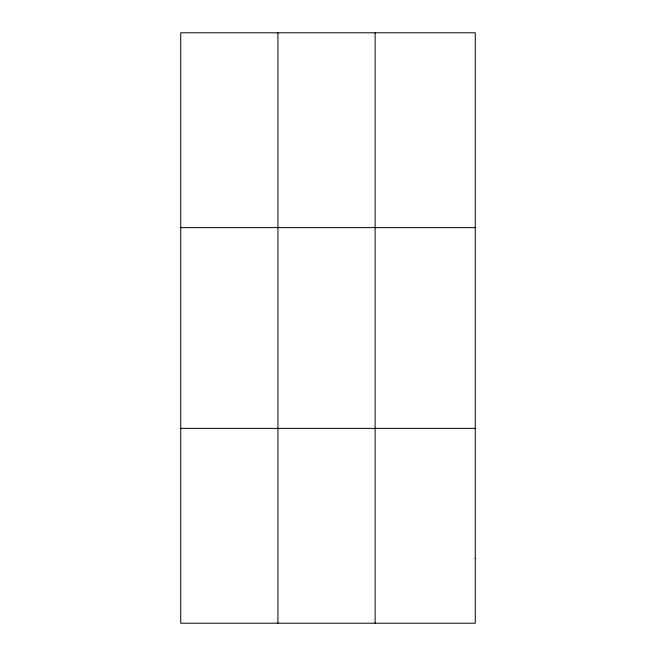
<?xml version="1.0" encoding="UTF-8"?>
<svg xmlns="http://www.w3.org/2000/svg" width="656" height="656" viewBox="0 0 656 656"><rect width="100%" height="100%" fill="white"/><g stroke="black" fill="none" stroke-linecap="round" stroke-linejoin="round"><path stroke-width="0.98" d="M277.931 32.8L277.931 623.2M375.125 32.8L375.125 623.2M180.728 227.632L475.272 227.632M180.728 428.368L475.272 428.368M475.272 558.256L475.272 623.2L180.728 623.2L180.728 32.8L475.272 32.8L475.272 558.256"/></g></svg>
